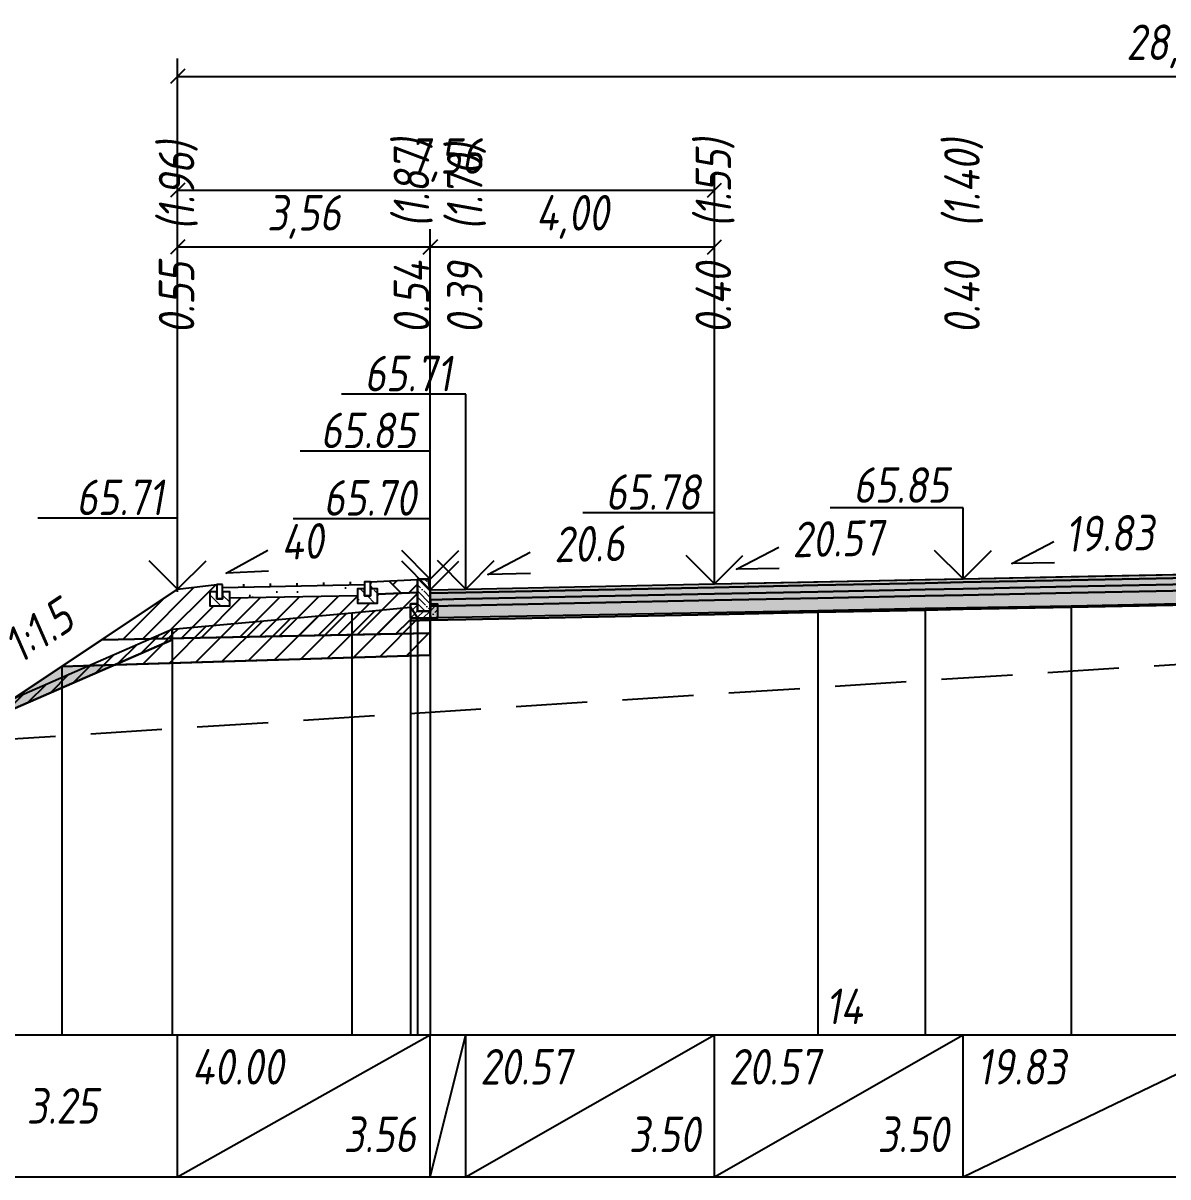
# Model space of a CAD drawing. Extents: x -717 to 1451, y -133302 to 233.
# Drawn here: x 110.4 to 190.9, y -125226 to -125144.8 of the extents above; entities that cross this region are included whole.
import ezdxf
from ezdxf.enums import TextEntityAlignment as Align

# ---------------------------------------------------------------- set-up
doc = ezdxf.new("R2010")
doc.units = 0
doc.linetypes.add('штриховая', pattern=[0.75, 0.5, -0.25])
for name, color, linetype in [('Интерполированный поперечник', 2, 'Continuous'), ('КОД_399', 252, 'Continuous'), ('Код_514', 1, 'Continuous'), ('Контур_0', 7, 'Continuous'), ('Контур_2660', 7, 'Continuous'), ('Контур_2665', 7, 'Continuous'), ('Контур_400', 7, 'Continuous'), ('Контур_508', 7, 'Continuous'), ('Контур_512', 7, 'Continuous'), ('Контур_513', 7, 'Continuous'), ('Красный поперечник', 1, 'Continuous'), ('Объём_2501', 7, 'Continuous'), ('Объём_2650', 7, 'Continuous'), ('Объём_2660', 7, 'Continuous'), ('Объём_2661', 7, 'Continuous'), ('Объём_2665', 7, 'Continuous'), ('Объём_2666', 7, 'Continuous'), ('Откосы', 7, 'Continuous'), ('Отметки покрытия', 7, 'Continuous'), ('Рабочие отметки', 7, 'Continuous'), ('Рабочие отметки доп.', 7, 'Continuous'), ('Слои выравнивания', 7, 'Continuous'), ('Таблица', 7, 'Continuous'), ('Уклоны проезжей части', 7, 'Continuous'), ('Черный поперечник', 3, 'Continuous')]:
    doc.layers.add(name, color=color, linetype=linetype)
for name, color, linetype, true_color in [('Контур_2540', 2, 'Continuous', 0xffff00), ('Контур_2562', 3, 'Continuous', 0x00ff00), ('Контур_2570', 7, 'Continuous', 0x80ff00), ('Контур_2725', 7, 'Continuous', 0x323232), ('Контур_2736', 4, 'Continuous', 0x00ffff), ('Контур_2760', 7, 'Continuous', 0x323232), ('Контур_2761', 7, 'Continuous', 0x323232), ('Контур_2762', 7, 'Continuous', 0x323232), ('Контур_2763', 7, 'Continuous', 0x323232), ('Контур_402', 7, 'Continuous', 0xff6464), ('Контур_703', 4, 'Continuous', 0x00ffff), ('Объём_2520', 7, 'Continuous', 0x80ffff), ('Объём_2540', 2, 'Continuous', 0xffff00), ('Объём_2562', 3, 'Continuous', 0x00ff00), ('Объём_2563', 7, 'Continuous', 0xff8000), ('Объём_2570', 7, 'Continuous', 0x80ff00), ('Объём_2600', 7, 'Continuous', 0x808000), ('Объём_2746', 2, 'Continuous', 0xffff00)]:
    doc.layers.add(name, color=color, linetype=linetype, true_color=true_color)
doc.styles.get("Standard").update_dxf_attribs({"font": 'txt', "height": 2.5})
doc.styles.add('М', font='romand.shx', dxfattribs={"width": 0.8, "oblique": 10, "height": 2.5})
doc.dimstyles.new('ISO-25', dxfattribs={"dimtxt": 2.5, "dimasz": 2.5, "dimexe": 1.25, "dimexo": 0.625, "dimtad": 1, "dimtxsty": 'Standard', "dimcen": 2.5, "dimadec": 0, "dimazin": 0, "dimtfac": 1, "dimtmove": 0, "dimatfit": 3, "dimfxl": 1, "dimarcsym": 0})

# ---------------------------------------------------------------- blocks, each defined once
blk = doc.blocks.new('_Oblique')
at = {"color": 0, "linetype": 'ByBlock', "lineweight": -2}
blk.add_line((-0.5, -0.5), (0.5, 0.5), dxfattribs=at)
blk = doc.blocks.new('*D3957')
at = {"color": 0, "lineweight": -2, "transparency": 16777216}
for p, q in [((121.232, -125184.08), (121.232, -125159.311)), ((139.018, -125184.119), (139.018, -125159.311)), ((121.232, -125160.561), (139.018, -125160.561))]:
    blk.add_line(p, q, dxfattribs=at)
at = {"layer": 'Defpoints', "color": 0, "transparency": 16777216}
for p in [(139.018, -125160.561), (121.232, -125184.705), (139.018, -125184.744)]:
    blk.add_point(p, dxfattribs=at)
at = {"color": 0, "lineweight": -2, "transparency": 16777216, "rotation": 180}
blk.add_blockref('_Oblique', (121.232, -125160.561), dxfattribs=at)
at = {"color": 0, "lineweight": -2, "transparency": 16777216}
blk.add_blockref('_Oblique', (139.018, -125160.561), dxfattribs=at)
at = {"color": 0, "transparency": 16777216, "insert": (130.125, -125158.448), "char_height": 2.5, "width": 10, "attachment_point": 5, "style": 'М'}
blk.add_mtext('3,56', dxfattribs=at)
blk = doc.blocks.new('*D3959')
at = {"color": 0, "lineweight": -2, "transparency": 16777216}
for p, q in [((139.018, -125184.119), (139.018, -125159.311)), ((159.018, -125183.707), (159.018, -125159.311)), ((139.018, -125160.561), (159.018, -125160.561))]:
    blk.add_line(p, q, dxfattribs=at)
at = {"layer": 'Defpoints', "color": 0, "transparency": 16777216}
for p in [(159.018, -125160.561), (139.018, -125184.744), (159.018, -125184.332)]:
    blk.add_point(p, dxfattribs=at)
at = {"color": 0, "lineweight": -2, "transparency": 16777216, "rotation": 180}
blk.add_blockref('_Oblique', (139.018, -125160.561), dxfattribs=at)
at = {"color": 0, "lineweight": -2, "transparency": 16777216}
blk.add_blockref('_Oblique', (159.018, -125160.561), dxfattribs=at)
at = {"color": 0, "transparency": 16777216, "insert": (149.018, -125158.448), "char_height": 2.5, "width": 9.16667, "attachment_point": 5, "style": 'М'}
blk.add_mtext('4,00', dxfattribs=at)
blk = doc.blocks.new('*D3962')
at = {"color": 0, "lineweight": -2, "transparency": 16777216}
for p, q in [((121.232, -125184.83), (121.232, -125155.311)), ((159.018, -125183.707), (159.018, -125155.311)), ((121.232, -125156.561), (159.018, -125156.561))]:
    blk.add_line(p, q, dxfattribs=at)
at = {"layer": 'Defpoints', "color": 0, "transparency": 16777216}
for p in [(159.018, -125156.561), (159.018, -125184.332), (121.232, -125185.455)]:
    blk.add_point(p, dxfattribs=at)
at = {"color": 0, "lineweight": -2, "transparency": 16777216, "rotation": 180}
blk.add_blockref('_Oblique', (121.232, -125156.561), dxfattribs=at)
at = {"color": 0, "lineweight": -2, "transparency": 16777216}
blk.add_blockref('_Oblique', (159.018, -125156.561), dxfattribs=at)
at = {"color": 0, "transparency": 16777216, "insert": (140.125, -125154.448), "char_height": 2.5, "width": 10, "attachment_point": 5, "style": 'М'}
blk.add_mtext('7,56', dxfattribs=at)
blk = doc.blocks.new('*D3963')
at = {"color": 0, "lineweight": -2, "transparency": 16777216}
for p, q in [((121.232, -125184.83), (121.232, -125147.311)), ((261.373, -125184.021), (261.373, -125147.311)), ((121.232, -125148.561), (261.373, -125148.561))]:
    blk.add_line(p, q, dxfattribs=at)
at = {"layer": 'Defpoints', "color": 0, "transparency": 16777216}
for p in [(261.373, -125148.561), (261.373, -125184.646), (121.232, -125185.455)]:
    blk.add_point(p, dxfattribs=at)
at = {"color": 0, "lineweight": -2, "transparency": 16777216, "rotation": 180}
blk.add_blockref('_Oblique', (121.232, -125148.561), dxfattribs=at)
at = {"color": 0, "lineweight": -2, "transparency": 16777216}
blk.add_blockref('_Oblique', (261.373, -125148.561), dxfattribs=at)
at = {"color": 0, "transparency": 16777216, "insert": (191.303, -125146.448), "char_height": 2.5, "width": 12.08333, "attachment_point": 5, "style": 'М'}
blk.add_mtext('28,03', dxfattribs=at)
blk = doc.blocks.new('БР100.30.18')
at = {"linetype": 'Continuous', "lineweight": 13}
h = blk.add_hatch(dxfattribs=at)
h.set_pattern_fill('ANSI35', scale=5)
h.set_pattern_definition([(45, (-1504.996, -4799.2297), (-0.88388348, 0.88388348), []), (45, (-1504.1121, -4799.2297), (-0.88388348, 0.88388348), [1.5625, -0.3125, 0, -0.3125])])
h.paths.add_polyline_path([(0.3, 3.47), (1.8, 3.47), (1.8, -1.03), (0, -1.03), (0, 1.97)])
h = blk.add_hatch(dxfattribs=at)
h.set_pattern_fill('ANSI35', scale=5, angle=90)
h.set_pattern_definition([(135, (-1504.996, -4800.7297), (-0.88388348, -0.88388348), []), (135, (-1504.996, -4799.8458), (-0.88388348, -0.88388348), [1.5625, -0.3125, 0, -0.3125])])
h.paths.add_polyline_path([(-1, -0.03), (0, -0.03), (0, -1.03), (1.8, -1.03), (1.8, -0.03), (2.8, -0.03), (2.8, -2.03), (-1, -2.03)])
at = {"color": 7, "lineweight": 30}
blk.add_lwpolyline([(1.8, -1.03), (0, -1.03), (0, 1.97), (0.3, 3.47), (1.8, 3.47)], close=True, dxfattribs=at)
at = {"linetype": 'Continuous'}
blk.add_lwpolyline([(0, -0.03), (-1, -0.03), (-1, -2.03), (2.8, -2.03), (2.8, -0.03), (1.8, -0.03)], dxfattribs=at)

msp = doc.modelspace()

# ---------------------------------------------------------------- hatches: boundary and pattern name
at = {"linetype": 'Continuous'}
h = msp.add_hatch(dxfattribs=at)
h.set_pattern_fill('AR-HBONE', color=253, scale=0.3)
h.set_pattern_definition([(45, (-138.5505, -130989.9655), (0, 1.69705627), [3.6, -1.2]), (135, (-137.7019, -130989.117), (1e-16, 1.69705627), [3.6, -1.2])])
h.paths.add_polyline_path([(134.396, -125184.116), (134.396, -125185.116), (134.396, -125185.116)])
h.paths.add_polyline_path([(138.117, -125183.967), (134.796, -125184.116), (134.796, -125184.616), (135.296, -125184.616), (135.296, -125184.995), (138.118, -125184.868)])
at = {"linetype": 'Continuous', "lineweight": 13}
h = msp.add_hatch(dxfattribs=at)
h.set_pattern_fill('ANSI35', scale=5, angle=90)
h.set_pattern_definition([(135, (-1696.5457, -59456.694), (-0.883883476, -0.883883476), []), (135, (-1696.5457, -59455.8102), (-0.883883476, -0.883883476), [1.5625, -0.3125, 0, -0.3125])])
h.paths.add_polyline_path([(124.901, -125184.822), (124.401, -125184.822), (124.401, -125185.322), (124.001, -125185.322), (124.001, -125184.822), (123.501, -125184.822), (123.501, -125185.822), (124.901, -125185.822)])
at = {"linetype": 'Continuous'}
h = msp.add_hatch(dxfattribs=at)
h.set_pattern_fill('ANSI31', color=256, scale=15, angle=45, style=0)
h.set_pattern_definition([(90, (-1750.9867, -130137.747), (-1.875, 3e-16), [])])
h.paths.add_polyline_path([(124.401, -125184.322), (134.396, -125184.116), (134.396, -125184.316), (124.401, -125184.514)])
at = {"linetype": 'Continuous', "lineweight": 13}
h = msp.add_hatch(dxfattribs=at)
h.set_pattern_fill('ANSI35', scale=5, angle=90)
h.set_pattern_definition([(135, (-1706.9412, -59456.488), (-0.883883476, -0.883883476), []), (135, (-1706.9412, -59455.6041), (-0.883883476, -0.883883476), [1.5625, -0.3125, 0, -0.3125])])
h.paths.add_polyline_path([(135.296, -125184.616), (134.797, -125184.616), (134.796, -125185.116), (134.396, -125185.116), (134.396, -125184.616), (133.896, -125184.616), (133.896, -125185.616), (135.296, -125185.616)])
at = {"layer": 'КОД_399'}
h = msp.add_hatch(dxfattribs=at)
h.set_pattern_fill('AR-CONC', scale=0.7, angle=45, style=0)
h.set_pattern_definition([(95, (-1751.0686, -130137.8362), (3.860864, 3.2396496), [0.525, -5.775]), (40, (-1751.0686, -130137.836), (-4.409945, 3.036377), [0.42, -4.62]), (145.45144, (-1750.747, -130137.5663), (-0.549081, 6.2760265), [0.4461813, -4.907995]), (91.1842, (-1752.0586, -130136.846), (6.101854, 4.4632964), [0.7875, -8.6625]), (141.63564, (-1751.55, -130136.474), (-0.1953, 9.447982), [0.669272, -7.361996]), (36.18416, (-1752.0586, -130136.846), (-0.1953, 9.447982), [0.63, -6.93]), (66, (-1751.316, -130136.5988), (4.947401, 0.9616773), [0.525, -5.775]), (11, (-1751.316, -130136.599), (-2.38496, 4.793659), [0.42, -4.62]), (116.45144, (-1750.904, -130136.5186), (2.562441, 5.7553363), [0.4461813, -4.907995]), (82.5, (-1751.0686, -130137.8362), (-1.5875523, 1.7079287), [0, -4.564, 0, -4.69, 0, -4.6375]), (52.5, (-1751.0686, -130137.8362), (-0.6501106, 3.2543661), [0, -2.674, 0, -4.459, 0, -1.7675]), (12.5, (-1752.1724, -130138.94), (2.7539272, 2.5306453), [0, -1.75, 0, -5.46, 0, -7.245]), (2.5, (-1752.6674, -130139.435), (2.3911299, 3.3821186), [0, -2.275, 0, -3.626, 0, -5.145])])
h.paths.add_polyline_path([(124.901, -125184.822), (124.401, -125184.822), (124.401, -125184.514), (134.396, -125184.316), (134.396, -125184.616), (133.896, -125184.616), (133.896, -125185.076), (124.901, -125185.255)])
at = {"layer": 'Объём_2563'}
h = msp.add_hatch(dxfattribs=at)
h.set_pattern_fill('ANSI31', color=256, scale=0.3)
h.paths.add_polyline_path([(137.518, -125186.862), (136.599, -125187.781), (115.885, -125188.207), (121.232, -125184.643), (124.001, -125184.322), (124.001, -125184.822), (123.501, -125184.822), (123.501, -125185.822), (124.901, -125185.822), (124.901, -125185.255), (133.896, -125185.076), (133.896, -125185.616), (135.296, -125185.616), (135.296, -125184.995), (138.118, -125184.868), (138.119, -125185.682), (137.619, -125185.683), (137.619, -125186.683), (139.018, -125186.681), (139.018, -125186.831)])
h.paths.add_polyline_path([(256.037, -125186.642), (254.537, -125186.616), (254.537, -125184.466), (261.373, -125184.583), (266.069, -125187.714), (256.952, -125187.558)])
at = {"layer": 'Объём_2570'}
h = msp.add_hatch(dxfattribs=at)
h.set_pattern_fill('ANSI31', color=256, scale=0.2)
h.paths.add_polyline_path([(107.229, -125194.129), (105, -125194.875), (105, -125194.125), (107.229, -125193.379), (120.855, -125187.446), (120.855, -125188.196)])
at = {"layer": 'Объём_2600'}
h = msp.add_hatch(dxfattribs=at)
h.set_pattern_fill('ANSI31', color=6, scale=0.4)
h.paths.add_polyline_path([(102.823, -125195.603), (106.776, -125194.28), (105, -125195.464)])
h.paths.add_polyline_path([(138.127, -125186.647), (139.018, -125186.631), (139.018, -125189.296), (116.799, -125189.962), (120.855, -125188.196), (120.855, -125187.446), (133.486, -125186.295), (137.627, -125185.897)])
h.paths.add_polyline_path([(269.537, -125188.692), (269.051, -125188.692), (269.051, -125189.702), (223.404, -125188.332), (223.404, -125184.99), (225.983, -125184.805), (234.914, -125183.725), (234.914, -125184.475), (241.64, -125186.323), (243.821, -125187.34), (244.886, -125188.84), (247.041, -125187.554), (254.577, -125187.92), (271.662, -125187.276)])
h = msp.add_hatch(dxfattribs=at)
h.set_pattern_fill('HONEY', color=5, scale=0.3)
h.paths.add_polyline_path([(107.229, -125194.129), (106.776, -125194.28), (113.085, -125190.074), (116.799, -125189.962)])
h.paths.add_polyline_path([(100.154, -125196.497), (100.154, -125195.774), (102.823, -125195.603)])
h.paths.add_polyline_path([(271.662, -125187.276), (272.854, -125186.481), (272.854, -125187.231)])
at = {"layer": 'Слои выравнивания'}
for color, points in [(2, [(139.018, -125184.681), (141.518, -125184.63), (159.018, -125184.27), (166.297, -125184.12), (173.862, -125183.964), (176.518, -125183.91), (184.123, -125183.759), (197.268, -125183.498), (197.268, -125183.748), (184.123, -125184.009), (176.518, -125184.16), (173.862, -125184.214), (166.297, -125184.37), (159.018, -125184.52), (141.518, -125184.88), (139.018, -125184.931)]), (3, [(139.018, -125184.931), (141.518, -125184.88), (159.018, -125184.52), (166.297, -125184.37), (173.862, -125184.214), (176.518, -125184.16), (184.123, -125184.009), (197.268, -125183.748), (197.268, -125184.198), (184.123, -125184.459), (176.518, -125184.61), (173.862, -125184.664), (166.297, -125184.82), (159.018, -125184.97), (141.518, -125185.33), (139.018, -125185.381)]), (4, [(139.018, -125185.381), (141.518, -125185.33), (159.018, -125184.97), (166.297, -125184.82), (173.862, -125184.664), (176.518, -125184.61), (184.123, -125184.459), (197.268, -125184.198), (197.268, -125184.648), (184.123, -125184.909), (176.518, -125185.06), (173.862, -125185.114), (166.297, -125185.27), (159.018, -125185.42), (141.518, -125185.78), (139.018, -125185.831)]), (5, [(139.018, -125185.831), (141.518, -125185.78), (159.018, -125185.42), (166.297, -125185.27), (173.862, -125185.114), (176.518, -125185.06), (184.123, -125184.909), (197.268, -125184.648), (197.268, -125185.648), (184.123, -125185.909), (176.518, -125186.06), (173.862, -125186.114), (166.297, -125186.27), (159.018, -125186.42), (141.518, -125186.78), (139.018, -125186.831)])]:
    msp.add_hatch(color=color, dxfattribs=at).paths.add_polyline_path(points)

# ---------------------------------------------------------------- linework, layer by layer
for points in [[(134.796, -125184.116), (138.117, -125183.967), (138.118, -125184.868), (135.296, -125184.995), (135.296, -125184.616), (134.796, -125184.616), (134.796, -125184.116)], [(124.001, -125184.822), (123.501, -125184.822), (123.501, -125185.822), (124.901, -125185.822), (124.901, -125184.822), (124.401, -125184.822), (124.401, -125185.322), (124.001, -125185.322), (124.001, -125184.822)], [(124.401, -125184.322), (124.001, -125184.322), (124.001, -125185.322), (124.401, -125185.322), (124.401, -125184.322)], [(124.401, -125184.514), (134.396, -125184.316)], [(134.396, -125184.616), (133.896, -125184.616), (133.896, -125185.616), (135.296, -125185.616), (135.296, -125184.616), (134.796, -125184.616), (134.796, -125185.116), (134.396, -125185.116), (134.396, -125184.616)], [(134.796, -125184.116), (134.396, -125184.116), (134.396, -125185.116), (134.796, -125185.116), (134.796, -125184.116)], [(124.901, -125185.255), (133.896, -125185.076)]]:
    msp.add_lwpolyline(points)
at = {"layer": 'Интерполированный поперечник', "linetype": 'штриховая', "ltscale": 10, "flags": 128}
msp.add_lwpolyline([(100.154, -125195.774), (243.765, -125186.584)], dxfattribs=at)
at = {"layer": 'Код_514'}
for p, q in [((121.232, -125226), (121.232, -125216)), ((121.232, -125226), (139.018, -125216)), ((139.018, -125226), (139.018, -125216)), ((139.018, -125226), (139.018, -125216)), ((139.018, -125226), (141.518, -125216)), ((141.518, -125226), (141.518, -125216)), ((141.518, -125226), (159.018, -125216)), ((159.018, -125226), (159.018, -125216)), ((159.018, -125226), (176.518, -125216)), ((176.518, -125226), (176.518, -125216)), ((176.518, -125226), (197.268, -125216))]:
    msp.add_line(p, q, dxfattribs=at)
at = {"layer": 'Контур_0', "flags": 128}
for points in [[(121.232, -125184.643), (105, -125195.464), (105, -125195.464), (105, -125195.464), (105, -125195.464), (105, -125195.464), (105, -125195.464), (105, -125195.464), (105, -125195.464), (105, -125195.464), (105, -125195.464), (105, -125195.464), (105, -125195.464), (105, -125195.464), (105, -125195.464), (105, -125195.464)], [(121.232, -125184.643), (105, -125195.464)]]:
    msp.add_lwpolyline(points, dxfattribs=at)
at = {"layer": 'Контур_0', "color": 250, "flags": 128}
for points in [[(115.885, -125188.207), (136.599, -125187.781), (137.518, -125186.862), (139.018, -125186.831)], [(137.518, -125186.862), (139.018, -125186.831), (139.018, -125187.731), (136.599, -125187.781), (137.518, -125186.862), (137.518, -125186.862)]]:
    msp.add_lwpolyline(points, dxfattribs=at)
at = {"layer": 'Контур_2540', "flags": 128}
msp.add_lwpolyline([(139.018, -125189.296), (113.085, -125190.074), (115.885, -125188.207), (139.018, -125187.731), (139.018, -125189.296), (139.018, -125189.296)], dxfattribs=at)
at = {"layer": 'Контур_2562', "flags": 128}
msp.add_lwpolyline([(121.232, -125184.643), (121.232, -125184.643), (121.232, -125184.643), (121.232, -125184.643), (121.232, -125184.643)], dxfattribs=at)
at = {"layer": 'Контур_2570', "flags": 128}
msp.add_lwpolyline([(80, -125196.75), (100.124, -125196.507), (100.124, -125196.507), (107.229, -125194.129), (120.855, -125188.196), (120.855, -125187.446), (133.486, -125186.295), (137.627, -125185.897), (138.127, -125186.647), (166.297, -125186.131), (173.862, -125185.969), (184.123, -125185.819), (197.268, -125185.541), (223.404, -125184.99), (225.983, -125184.805), (234.914, -125183.725), (234.914, -125184.475), (241.64, -125186.323), (243.821, -125187.34), (243.821, -125187.34), (244.886, -125188.84), (247.041, -125187.554), (254.577, -125187.92), (297.854, -125186.289)], dxfattribs=at)
at = {"layer": 'Контур_2660', "flags": 128}
msp.add_lwpolyline([(113.085, -125190.074), (139.018, -125189.296)], dxfattribs=at)
at = {"layer": 'Контур_2665', "flags": 128}
msp.add_lwpolyline([(121.232, -125184.643), (121.232, -125184.643)], dxfattribs=at)
at = {"layer": 'Контур_2725', "flags": 128}
msp.add_lwpolyline([(139.018, -125186.831), (141.518, -125186.78), (159.018, -125186.42), (166.297, -125186.27), (173.862, -125186.114), (176.518, -125186.06), (184.123, -125185.909), (197.268, -125185.648), (218.018, -125185.991), (220.972, -125186.041), (223.404, -125186.083)], dxfattribs=at)
at = {"layer": 'Контур_2736', "flags": 128}
msp.add_lwpolyline([(121.232, -125184.643), (105, -125195.464)], dxfattribs=at)
at = {"layer": 'Контур_2760', "flags": 128}
msp.add_lwpolyline([(139.018, -125184.681), (141.518, -125184.63), (159.018, -125184.27), (166.297, -125184.12), (173.862, -125183.964), (176.518, -125183.91), (184.123, -125183.759), (197.268, -125183.498), (218.018, -125183.841), (220.972, -125183.891), (223.404, -125183.933)], dxfattribs=at)
at = {"layer": 'Контур_2761', "flags": 128}
msp.add_lwpolyline([(139.018, -125184.931), (141.518, -125184.88), (159.018, -125184.52), (166.297, -125184.37), (173.862, -125184.214), (176.518, -125184.16), (184.123, -125184.009), (197.268, -125183.748), (218.018, -125184.091), (220.972, -125184.141), (223.404, -125184.183)], dxfattribs=at)
at = {"layer": 'Контур_2762', "flags": 128}
msp.add_lwpolyline([(139.018, -125185.381), (141.518, -125185.33), (159.018, -125184.97), (166.297, -125184.82), (173.862, -125184.664), (176.518, -125184.61), (184.123, -125184.459), (197.268, -125184.198), (218.018, -125184.541), (220.972, -125184.591), (223.404, -125184.633)], dxfattribs=at)
at = {"layer": 'Контур_2763', "flags": 128}
msp.add_lwpolyline([(139.018, -125185.831), (141.518, -125185.78), (159.018, -125185.42), (166.297, -125185.27), (173.862, -125185.114), (176.518, -125185.06), (184.123, -125184.909), (197.268, -125184.648), (218.018, -125184.991), (220.972, -125185.041), (223.404, -125185.083)], dxfattribs=at)
at = {"layer": 'Контур_400', "flags": 128}
msp.add_lwpolyline([(139.018, -125184.681), (141.518, -125184.63), (141.518, -125184.63), (159.018, -125184.27), (159.018, -125184.27), (159.018, -125184.27), (159.018, -125184.27), (176.518, -125183.91), (197.268, -125183.498)], dxfattribs=at)
at = {"layer": 'Контур_402', "flags": 128}
msp.add_lwpolyline([(113.085, -125190.074), (139.018, -125189.296), (139.018, -125186.831), (176.518, -125186.06), (197.268, -125185.648), (218.018, -125185.991), (223.404, -125186.083), (223.404, -125188.332), (269.051, -125189.702)], dxfattribs=at)
at = {"layer": 'Контур_508', "flags": 128}
msp.add_lwpolyline([(105, -125195.464), (113.085, -125190.074), (139.018, -125189.296), (139.018, -125186.831), (176.518, -125186.06), (197.268, -125185.648), (218.018, -125185.991), (223.404, -125186.083), (223.404, -125188.332), (269.051, -125189.702), (269.051, -125188.692), (269.537, -125188.692), (272.854, -125186.481)], dxfattribs=at)
at = {"layer": 'Контур_512', "flags": 128}
msp.add_lwpolyline([(105, -125195.464), (113.085, -125190.074), (139.018, -125189.296)], dxfattribs=at)
at = {"layer": 'Контур_513', "flags": 128}
msp.add_lwpolyline([(105, -125195.464), (113.085, -125190.074), (139.018, -125189.296), (139.018, -125186.831), (176.518, -125186.06), (197.268, -125185.648), (218.018, -125185.991), (223.404, -125186.083), (223.404, -125188.332), (269.051, -125189.702), (269.051, -125188.692), (269.537, -125188.692), (272.854, -125186.481)], dxfattribs=at)
at = {"layer": 'Контур_703', "flags": 128}
msp.add_lwpolyline([(121.232, -125184.643), (105, -125195.464)], dxfattribs=at)
at = {"layer": 'Красный поперечник'}
for p, q in [((159.018, -125184.27), (176.518, -125183.91)), ((176.518, -125183.91), (197.268, -125183.498)), ((105, -125195.464), (121.232, -125184.643)), ((139.018, -125184.681), (141.518, -125184.63)), ((141.518, -125184.63), (159.018, -125184.27)), ((139.018, -125189.296), (139.018, -125216)), ((113.085, -125190.074), (113.085, -125216))]:
    msp.add_line(p, q, dxfattribs=at)
at = {"layer": 'Объём_2501', "flags": 128}
for points in [[(139.018, -125184.681), (141.518, -125184.63), (141.518, -125184.63), (159.018, -125184.27), (159.018, -125184.27), (159.018, -125184.27), (159.018, -125184.27), (176.518, -125183.91), (197.268, -125183.498)], [(139.018, -125184.681), (141.518, -125184.63), (141.518, -125184.63), (159.018, -125184.27)]]:
    msp.add_lwpolyline(points, dxfattribs=at)
at = {"layer": 'Объём_2520', "color": 250, "flags": 128}
msp.add_lwpolyline([(137.518, -125186.862), (139.018, -125186.831), (139.018, -125187.731), (136.599, -125187.781), (137.518, -125186.862), (137.518, -125186.862)], dxfattribs=at)
msp.add_lwpolyline([(137.518, -125186.862), (139.018, -125186.831), (139.018, -125187.731), (136.599, -125187.781), (137.518, -125186.862), (137.518, -125186.862)], dxfattribs=at)
at = {"layer": 'Объём_2540', "flags": 128}
msp.add_lwpolyline([(139.018, -125189.296), (113.085, -125190.074), (115.885, -125188.207), (139.018, -125187.731), (139.018, -125189.296), (139.018, -125189.296)], dxfattribs=at)
msp.add_lwpolyline([(139.018, -125189.296), (113.085, -125190.074), (115.885, -125188.207), (139.018, -125187.731), (139.018, -125189.296), (139.018, -125189.296)], dxfattribs=at)
at = {"layer": 'Объём_2562', "flags": 128}
msp.add_lwpolyline([(121.232, -125184.643), (121.232, -125184.643), (121.232, -125184.643), (121.232, -125184.643), (121.232, -125184.643)], dxfattribs=at)
msp.add_lwpolyline([(121.232, -125184.643), (121.232, -125184.643), (121.232, -125184.643), (121.232, -125184.643), (121.232, -125184.643)], dxfattribs=at)
at = {"layer": 'Объём_2563', "color": 250, "flags": 128}
msp.add_lwpolyline([(137.518, -125186.862), (136.599, -125187.781), (115.885, -125188.207), (121.232, -125184.643), (124.001, -125184.322), (124.001, -125184.822), (123.501, -125184.822), (123.501, -125185.822), (124.901, -125185.822), (124.901, -125185.255), (133.896, -125185.076), (133.896, -125185.616), (135.296, -125185.616), (135.296, -125184.995), (138.118, -125184.868), (138.119, -125185.682), (137.619, -125185.683), (137.619, -125186.683), (139.018, -125186.681), (139.018, -125186.831), (137.518, -125186.862), (137.518, -125186.862)], dxfattribs=at)
at = {"layer": 'Объём_2570', "flags": 128}
msp.add_lwpolyline([(107.229, -125194.129), (105, -125194.875), (105, -125194.125), (107.229, -125193.379), (120.855, -125187.446), (120.855, -125188.196), (107.229, -125194.129), (107.229, -125194.129)], dxfattribs=at)
msp.add_lwpolyline([(107.229, -125194.129), (105, -125194.875), (105, -125194.125), (107.229, -125193.379), (120.855, -125187.446), (120.855, -125188.196), (107.229, -125194.129), (107.229, -125194.129)], dxfattribs=at)
at = {"layer": 'Объём_2600', "flags": 128}
msp.add_lwpolyline([(107.229, -125194.129), (106.776, -125194.28), (113.085, -125190.074), (116.799, -125189.962), (107.229, -125194.129), (107.229, -125194.129)], dxfattribs=at)
msp.add_lwpolyline([(107.229, -125194.129), (106.776, -125194.28), (113.085, -125190.074), (116.799, -125189.962), (107.229, -125194.129), (107.229, -125194.129)], dxfattribs=at)
at = {"layer": 'Объём_2650', "flags": 128}
msp.add_lwpolyline([(138.127, -125186.647), (139.018, -125186.631), (139.018, -125189.296), (116.799, -125189.962), (120.855, -125188.196), (120.855, -125187.446), (133.486, -125186.295), (137.627, -125185.897), (138.127, -125186.647), (138.127, -125186.647)], dxfattribs=at)
at = {"layer": 'Объём_2650', "color": 6, "flags": 128}
msp.add_lwpolyline([(138.127, -125186.647), (139.018, -125186.631), (139.018, -125189.296), (116.799, -125189.962), (120.855, -125188.196), (120.855, -125187.446), (133.486, -125186.295), (137.627, -125185.897), (138.127, -125186.647), (138.127, -125186.647)], dxfattribs=at)
at = {"layer": 'Объём_2660', "flags": 128}
msp.add_lwpolyline([(113.085, -125190.074), (139.018, -125189.296)], dxfattribs=at)
msp.add_lwpolyline([(113.085, -125190.074), (139.018, -125189.296)], dxfattribs=at)
at = {"layer": 'Объём_2661', "flags": 128}
msp.add_lwpolyline([(121.232, -125184.643), (105, -125195.464)], dxfattribs=at)
msp.add_lwpolyline([(121.232, -125184.643), (105, -125195.464)], dxfattribs=at)
at = {"layer": 'Объём_2665', "flags": 128}
msp.add_lwpolyline([(121.232, -125184.643), (121.232, -125184.643)], dxfattribs=at)
msp.add_lwpolyline([(121.232, -125184.643), (121.232, -125184.643)], dxfattribs=at)
at = {"layer": 'Объём_2666', "flags": 128}
msp.add_lwpolyline([(121.232, -125184.643), (105, -125195.464)], dxfattribs=at)
msp.add_lwpolyline([(121.232, -125184.643), (105, -125195.464)], dxfattribs=at)
at = {"layer": 'Объём_2746', "flags": 128}
msp.add_lwpolyline([(120.855, -125188.196), (120.855, -125187.446), (133.486, -125186.295), (137.627, -125185.897), (138.127, -125186.647), (138.127, -125189.322), (116.799, -125189.962), (120.855, -125188.196), (120.855, -125188.196)], dxfattribs=at)
msp.add_lwpolyline([(120.855, -125188.196), (120.855, -125187.446), (133.486, -125186.295), (137.627, -125185.897), (138.127, -125186.647), (138.127, -125189.322), (116.799, -125189.962), (120.855, -125188.196), (120.855, -125188.196)], dxfattribs=at)
at = {"layer": 'Откосы', "color": 1, "flags": 128}
msp.add_lwpolyline([(127.637, -125183.386), (124.639, -125183.506), (127.577, -125181.887)], dxfattribs=at)
at = {"layer": 'Отметки покрытия', "color": 1}
for p, q in [((141.518, -125170.931), (132.769, -125170.931)), ((141.518, -125184.63), (141.518, -125170.931)), ((139.018, -125174.931), (129.855, -125174.931)), ((139.018, -125183.931), (139.018, -125174.931)), ((176.518, -125178.91), (167.167, -125178.91)), ((176.518, -125183.91), (176.518, -125178.91)), ((121.232, -125179.643), (111.402, -125179.643)), ((121.232, -125184.643), (121.232, -125179.643)), ((139.018, -125179.681), (129.356, -125179.681)), ((139.018, -125184.681), (139.018, -125179.681)), ((159.018, -125179.27), (149.749, -125179.27)), ((159.018, -125184.27), (159.018, -125179.27)), ((139.018, -125183.931), (137.018, -125181.931)), ((139.018, -125183.931), (141.018, -125181.931)), ((159.018, -125184.27), (157.018, -125182.27)), ((159.018, -125184.27), (161.018, -125182.27)), ((176.518, -125183.91), (174.518, -125181.91)), ((176.518, -125183.91), (178.518, -125181.91)), ((121.232, -125184.643), (119.232, -125182.643)), ((121.232, -125184.643), (123.232, -125182.643)), ((139.018, -125184.681), (137.018, -125182.681)), ((139.018, -125184.681), (141.018, -125182.681)), ((141.518, -125184.63), (139.518, -125182.63)), ((141.518, -125184.63), (143.518, -125182.63))]:
    msp.add_line(p, q, dxfattribs=at)
at = {"layer": 'Слои выравнивания'}
msp.add_line((139.018, -125184.681), (139.018, -125216), dxfattribs=at)
at = {"layer": 'Слои выравнивания', "color": 2, "flags": 128}
msp.add_lwpolyline([(139.018, -125184.681), (141.518, -125184.63), (159.018, -125184.27), (166.297, -125184.12), (173.862, -125183.964), (176.518, -125183.91), (184.123, -125183.759), (197.268, -125183.498), (197.268, -125183.748), (184.123, -125184.009), (176.518, -125184.16), (173.862, -125184.214), (166.297, -125184.37), (159.018, -125184.52), (141.518, -125184.88), (139.018, -125184.931)], close=True, dxfattribs=at)
at = {"layer": 'Слои выравнивания', "color": 3, "flags": 128}
msp.add_lwpolyline([(139.018, -125184.931), (141.518, -125184.88), (159.018, -125184.52), (166.297, -125184.37), (173.862, -125184.214), (176.518, -125184.16), (184.123, -125184.009), (197.268, -125183.748), (197.268, -125184.198), (184.123, -125184.459), (176.518, -125184.61), (173.862, -125184.664), (166.297, -125184.82), (159.018, -125184.97), (141.518, -125185.33), (139.018, -125185.381)], close=True, dxfattribs=at)
at = {"layer": 'Слои выравнивания', "color": 4, "flags": 128}
msp.add_lwpolyline([(139.018, -125185.381), (141.518, -125185.33), (159.018, -125184.97), (166.297, -125184.82), (173.862, -125184.664), (176.518, -125184.61), (184.123, -125184.459), (197.268, -125184.198), (197.268, -125184.648), (184.123, -125184.909), (176.518, -125185.06), (173.862, -125185.114), (166.297, -125185.27), (159.018, -125185.42), (141.518, -125185.78), (139.018, -125185.831)], close=True, dxfattribs=at)
at = {"layer": 'Слои выравнивания', "color": 5, "flags": 128}
msp.add_lwpolyline([(139.018, -125185.831), (141.518, -125185.78), (159.018, -125185.42), (166.297, -125185.27), (173.862, -125185.114), (176.518, -125185.06), (184.123, -125184.909), (197.268, -125184.648), (197.268, -125185.648), (184.123, -125185.909), (176.518, -125186.06), (173.862, -125186.114), (166.297, -125186.27), (159.018, -125186.42), (141.518, -125186.78), (139.018, -125186.831)], close=True, dxfattribs=at)
at = {"layer": 'Таблица'}
for p, q in [((80, -125216), (297.854, -125216)), ((80, -125226), (297.854, -125226))]:
    msp.add_line(p, q, dxfattribs=at)
at = {"layer": 'Уклоны проезжей части', "color": 1, "flags": 128}
for points in [[(182.949, -125182.782), (179.949, -125182.841), (182.919, -125181.282)], [(127.637, -125183.386), (124.639, -125183.506), (127.577, -125181.887)], [(146.073, -125183.536), (143.074, -125183.598), (146.042, -125182.036)], [(163.573, -125183.176), (160.574, -125183.238), (163.542, -125181.676)]]:
    msp.add_lwpolyline(points, dxfattribs=at)
at = {"layer": 'Черный поперечник', "color": 7}
for p, q in [((133.486, -125186.295), (133.486, -125216)), ((137.627, -125185.897), (137.627, -125216)), ((166.297, -125186.131), (166.297, -125216)), ((173.862, -125185.969), (173.862, -125216)), ((184.123, -125185.819), (184.123, -125216)), ((138.127, -125186.647), (138.127, -125216)), ((120.855, -125187.446), (120.855, -125216))]:
    msp.add_line(p, q, dxfattribs=at)
at = {"layer": 'Черный поперечник', "flags": 128}
msp.add_lwpolyline([(80, -125196), (100.124, -125195.757), (107.229, -125193.379), (120.855, -125187.446), (133.486, -125186.295), (137.627, -125185.897), (138.127, -125186.647), (166.297, -125186.131), (173.862, -125185.969), (184.123, -125185.819), (197.268, -125185.541), (223.404, -125184.99), (225.983, -125184.805), (234.914, -125183.725), (241.64, -125185.573), (243.821, -125186.59), (244.886, -125188.09), (247.041, -125186.804), (254.577, -125187.17), (297.854, -125185.539)], dxfattribs=at)

# ---------------------------------------------------------------- block references
at = {"lineweight": 18, "xscale": -0.5, "yscale": 0.5, "zscale": 0.5, "rotation": 0.05553677703885818}
msp.add_blockref('БР100.30.18', (139.019, -125185.665), dxfattribs=at)

# ---------------------------------------------------------------- texts
at = {"layer": 'Код_514', "style": 'М', "oblique": 10, "width": 0.8}
for s, p in [('40.00', (122.232, -125217)), ('20.57', (142.518, -125217)), ('20.57', (160.018, -125217)), ('19.83', (177.518, -125217))]:
    msp.add_text(s, height=2.5, dxfattribs=at).set_placement(p, align=Align.TOP_LEFT)
msp.add_text('3.25', height=2.5, dxfattribs=at).set_placement((113.116, -125221), align=Align.MIDDLE_CENTER)
for s, p in [('3.56', (138.018, -125225)), ('3.50', (158.018, -125225)), ('3.50', (175.518, -125225))]:
    msp.add_text(s, height=2.5, dxfattribs=at).set_placement(p, align=Align.BOTTOM_RIGHT)
at = {"layer": 'Откосы', "color": 1, "style": 'М', "oblique": 10, "width": 0.8}
for s, rotation, p in [('40', 2.29061, (130.085, -125183.288)), ('20.6', 1.17868, (150.247, -125183.45)), ('1:1.5', 33.69007, (112.561, -125189.221))]:
    msp.add_text(s, height=2.5, rotation=rotation, dxfattribs=at).set_placement(p, align=Align.BOTTOM_CENTER)
at = {"layer": 'Отметки покрытия', "color": 1, "style": 'М', "oblique": 10, "width": 0.8}
for s, p in [('65.71', (140.518, -125171.469)), ('65.85', (138.018, -125175.469)), ('65.78', (158.018, -125179.808)), ('65.85', (175.518, -125179.316)), ('65.71', (120.232, -125180.181)), ('65.70', (138.018, -125180.219))]:
    msp.add_text(s, height=2.5, dxfattribs=at).set_placement(p, align=Align.BOTTOM_RIGHT)
at = {"layer": 'Рабочие отметки', "color": 1, "style": 'М', "oblique": 10, "width": 0.8}
for s, p in [('0.55', (121.154, -125166.681)), ('0.54', (137.69, -125166.681)), ('0.39', (141.44, -125166.681)), ('0.40', (158.94, -125166.681)), ('0.40', (176.44, -125166.681))]:
    msp.add_text(s, height=2.5, rotation=90, dxfattribs=at).set_placement(p, align=Align.MIDDLE_LEFT)
at = {"layer": 'Рабочие отметки доп.', "color": 1, "style": 'М', "oblique": 10, "width": 0.8}
for s, p in [('(1.96)', (121.154, -125159.381)), ('(1.87)', (137.69, -125159.181)), ('(1.70)', (141.44, -125159.381)), ('(1.55)', (158.94, -125159.181)), ('(1.40)', (176.44, -125159.181))]:
    msp.add_text(s, height=2.5, rotation=90, dxfattribs=at).set_placement(p, align=Align.MIDDLE_LEFT)
at = {"layer": 'Слои выравнивания', "style": 'М', "oblique": 10, "width": 0.8}
msp.add_text('14', height=2.5, dxfattribs=at).set_placement((168.143, -125216), align=Align.BOTTOM_CENTER)
at = {"layer": 'Уклоны проезжей части', "color": 1, "style": 'М', "oblique": 10, "width": 0.8}
for s, rotation, p in [('40', 2.29061, (130.085, -125183.288)), ('20.57', 1.17868, (167.747, -125183.09)), ('19.83', 1.13609, (186.873, -125182.704)), ('1:1.5', 33.69007, (112.561, -125189.221))]:
    msp.add_text(s, height=2.5, rotation=rotation, dxfattribs=at).set_placement(p, align=Align.BOTTOM_CENTER)

# ---------------------------------------------------------------- dimensions: what is measured, and where the dimension line sits
at = {"color": 5}
for base, p1, p2, picture, middle in [((261.373, -125148.561), (121.232, -125185.455), (261.373, -125184.646), '*D3963', (191.303, -125146.448)), ((159.018, -125156.561), (121.232, -125185.455), (159.018, -125184.332), '*D3962', (140.125, -125154.448)), ((139.018, -125160.561), (121.232, -125184.705), (139.018, -125184.744), '*D3957', (130.125, -125158.448)), ((159.018, -125160.561), (139.018, -125184.744), (159.018, -125184.332), '*D3959', (149.018, -125158.448))]:
    dim = msp.add_linear_dim(base=base, p1=p1, p2=p2, angle=180, dimstyle='ISO-25', override={"dimasz": 1, "dimlfac": 0.2, "dimzin": 0, "dimtxsty": 'М', "dimblk1": 'Oblique', "dimblk2": 'Oblique', "dimsah": 1}, dxfattribs=at)
    dim.commit()
    dim.dimension.update_dxf_attribs({"geometry": picture, "text_midpoint": middle})

doc.saveas('drawing.dxf')
